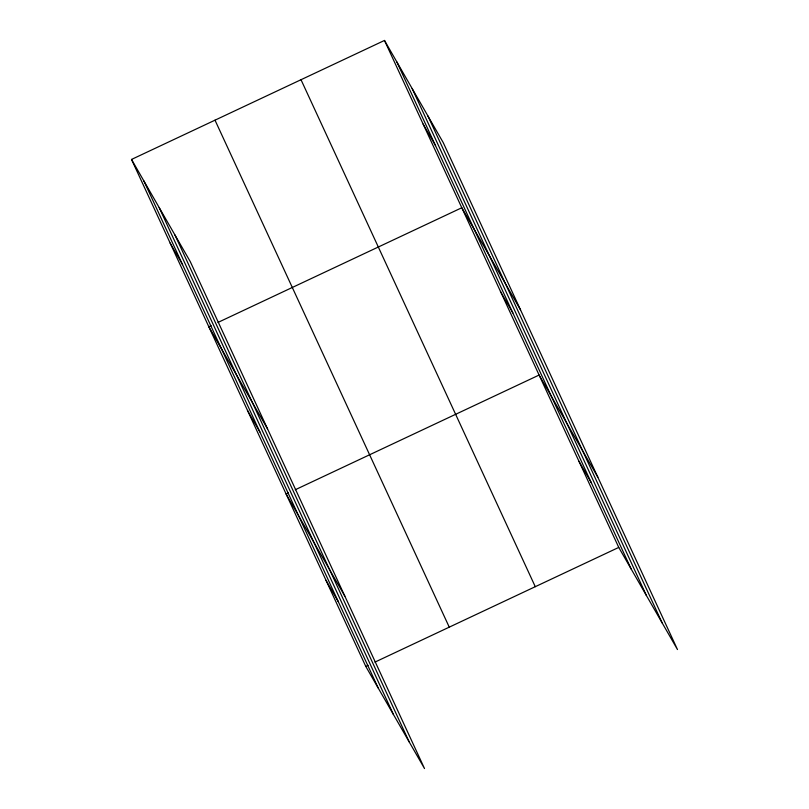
<?xml version="1.0" encoding="UTF-8"?>
<svg xmlns="http://www.w3.org/2000/svg" width="809" height="809" viewBox="0 0 809 809"><rect width="100%" height="100%" fill="white"/><g stroke="black" fill="none" stroke-linecap="round" stroke-linejoin="round"><path stroke-width="1.21" d="M131.513 159.444L190.246 261.58L424.513 768.55L365.779 666.414L131.513 159.444L384.487 40.45L443.221 142.586L677.487 649.556L618.754 547.42L384.487 40.45M211.109 325.673L208.823 326.745L267.557 428.881M217.975 322.437L461.797 207.751L520.531 309.887M288.419 492.964L286.133 494.046L344.856 596.182M295.275 489.738L539.107 375.052L597.841 477.189M365.779 666.414L368.065 665.342M374.931 662.116L618.754 547.42M423.147 124.101L435.525 145.64M500.447 291.402L512.835 312.941M578.931 461.231L591.318 482.771M170.163 243.094L182.551 264.634M247.473 410.396L259.861 431.935M325.956 580.225L338.334 601.765M427.931 115.99L662.187 622.96M412.175 88.585L646.431 595.555M396.875 61.99L631.141 568.96M301.009 79.717L535.275 586.687M215.002 120.177L449.258 627.147M174.946 234.984L409.212 741.954M159.191 207.579L393.457 714.549M143.901 180.983L378.167 687.953"/></g></svg>
